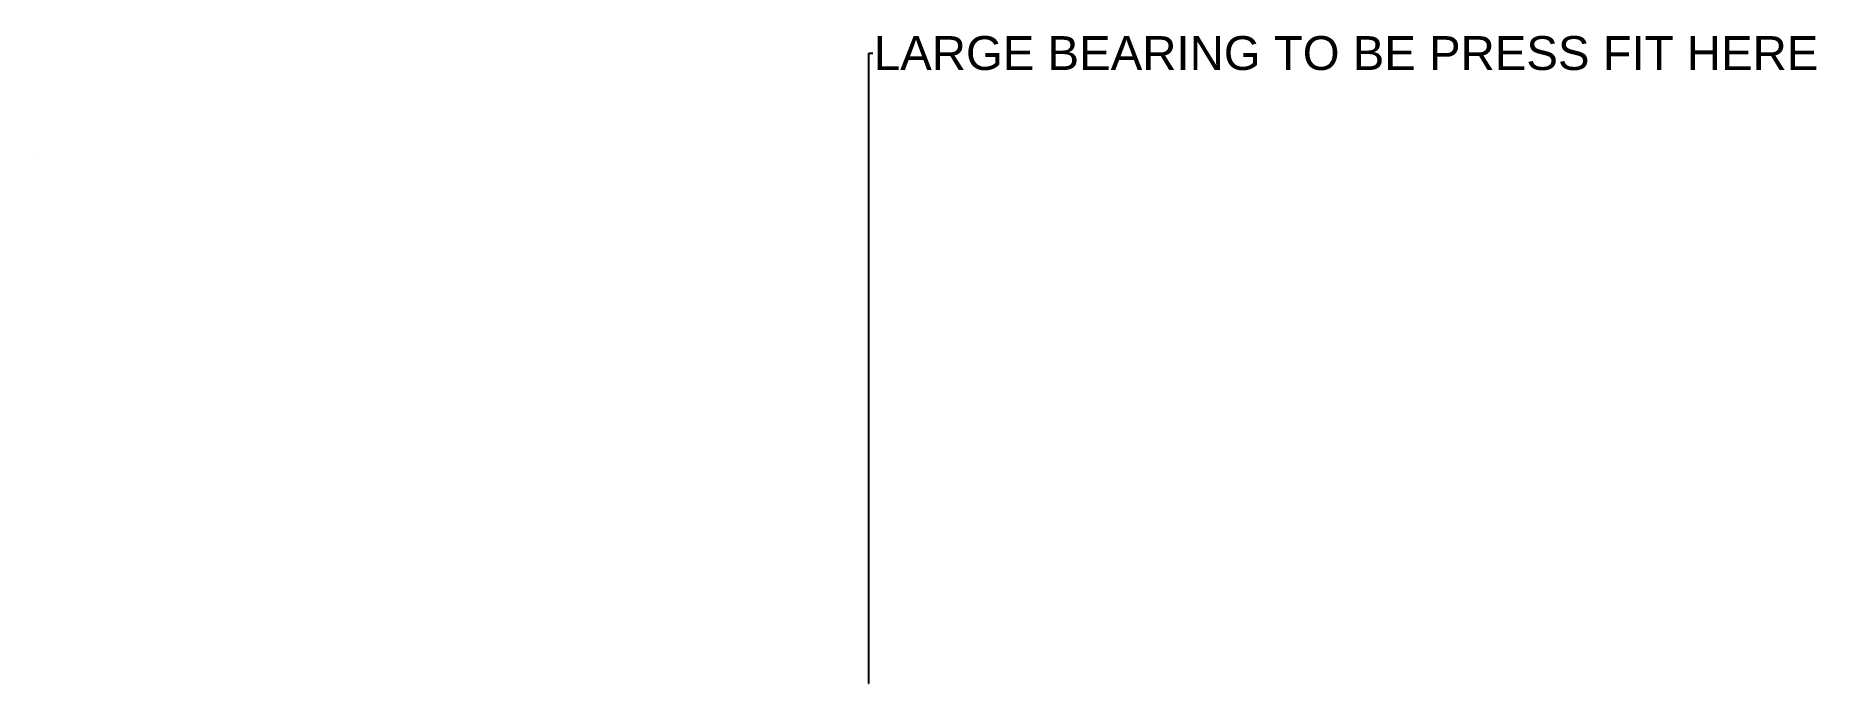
# Model space of a CAD drawing. Header units: inches. Extents: x 44 to 202, y 187 to 245.
import ezdxf
from ezdxf import colors
from ezdxf.entities.mleader import LeaderData, LeaderLine
from ezdxf.math import Vec2, Vec3

# ---------------------------------------------------------------- set-up
doc = ezdxf.new("R2010")
doc.units = ezdxf.units.IN
doc.header["$MEASUREMENT"] = 0
doc.styles.get("Standard").update_dxf_attribs({"font": 'arial.ttf'})

msp = doc.modelspace()

# ---------------------------------------------------------------- leaders
ml = msp.add_multileader_mtext('Standard')
ml.set_content('LARGE BEARING TO BE PRESS FIT HERE', color=256)
ml.set_leader_properties()
ml.build(insert=Vec2(0, 0))
ml.multileader.update_dxf_attribs({"dogleg_length": 0.36, "arrow_head_size": 0.18})
ctx = ml.context
ctx.base_point, ctx.char_height, ctx.arrow_head_size, ctx.landing_gap_size, ctx.plane_origin = Vec3(118.1, 243.13, -32.47), 3, 0.18, 0.09, Vec3(117.74, 187.13, -32.47)
notes = []
notes.append((ctx, [(0, (1, 1, 0), (117.74, 243.13, -32.47), (1, 0), 0.36, [(0, [(117.74, 187.13, -32.47)], 0, [])])]))
ctx.mtext.insert, ctx.mtext.flow_direction = Vec3(118.19, 244.65, -32.47), 5
ml = msp.add_multileader_mtext('Standard')
ml.set_content('MOTOR', color=256)
ml.set_leader_properties()
ml.build(insert=Vec2(0, 0))
ml.multileader.update_dxf_attribs({"dogleg_length": 0.36, "arrow_head_size": 0.18})
ctx = ml.context
ctx.base_point, ctx.char_height, ctx.arrow_head_size, ctx.landing_gap_size, ctx.plane_origin, ctx.plane_x_axis, ctx.plane_y_axis = Vec3(44, 234.36, 70.54), 3, 0.18, 0.09, Vec3(44, 234.36), Vec3(0, 0, 1), Vec3(0, -1)
notes.append((ctx, [(0, (1, 1, 0), (44, 234.36, 70.18), (0, 0, 1), 0.36, [(0, [(44, 234.36)], 0, [])])]))
ctx.mtext.insert, ctx.mtext.text_direction, ctx.mtext.rotation, ctx.mtext.flow_direction, ctx.mtext.extrusion = Vec3(44, 232.83, 70.63), Vec3(0, 0, 1), 1.570796, 5, Vec3(1, 0)
for ctx, leaders in notes:
    for number, flags, end, landing, length, lines in leaders:
        leader = LeaderData()
        leader.index, (leader.has_last_leader_line, leader.has_dogleg_vector, leader.attachment_direction) = number, flags
        leader.last_leader_point, leader.dogleg_vector, leader.dogleg_length = Vec3(end), Vec3(landing), length
        for number, points, colour, breaks in lines:
            line = LeaderLine()
            line.index, line.vertices, line.color, line.breaks = number, Vec3.list(points), colors.encode_raw_color(colour), breaks
            leader.lines.append(line)
        ctx.leaders.append(leader)

doc.saveas('drawing.dxf')
